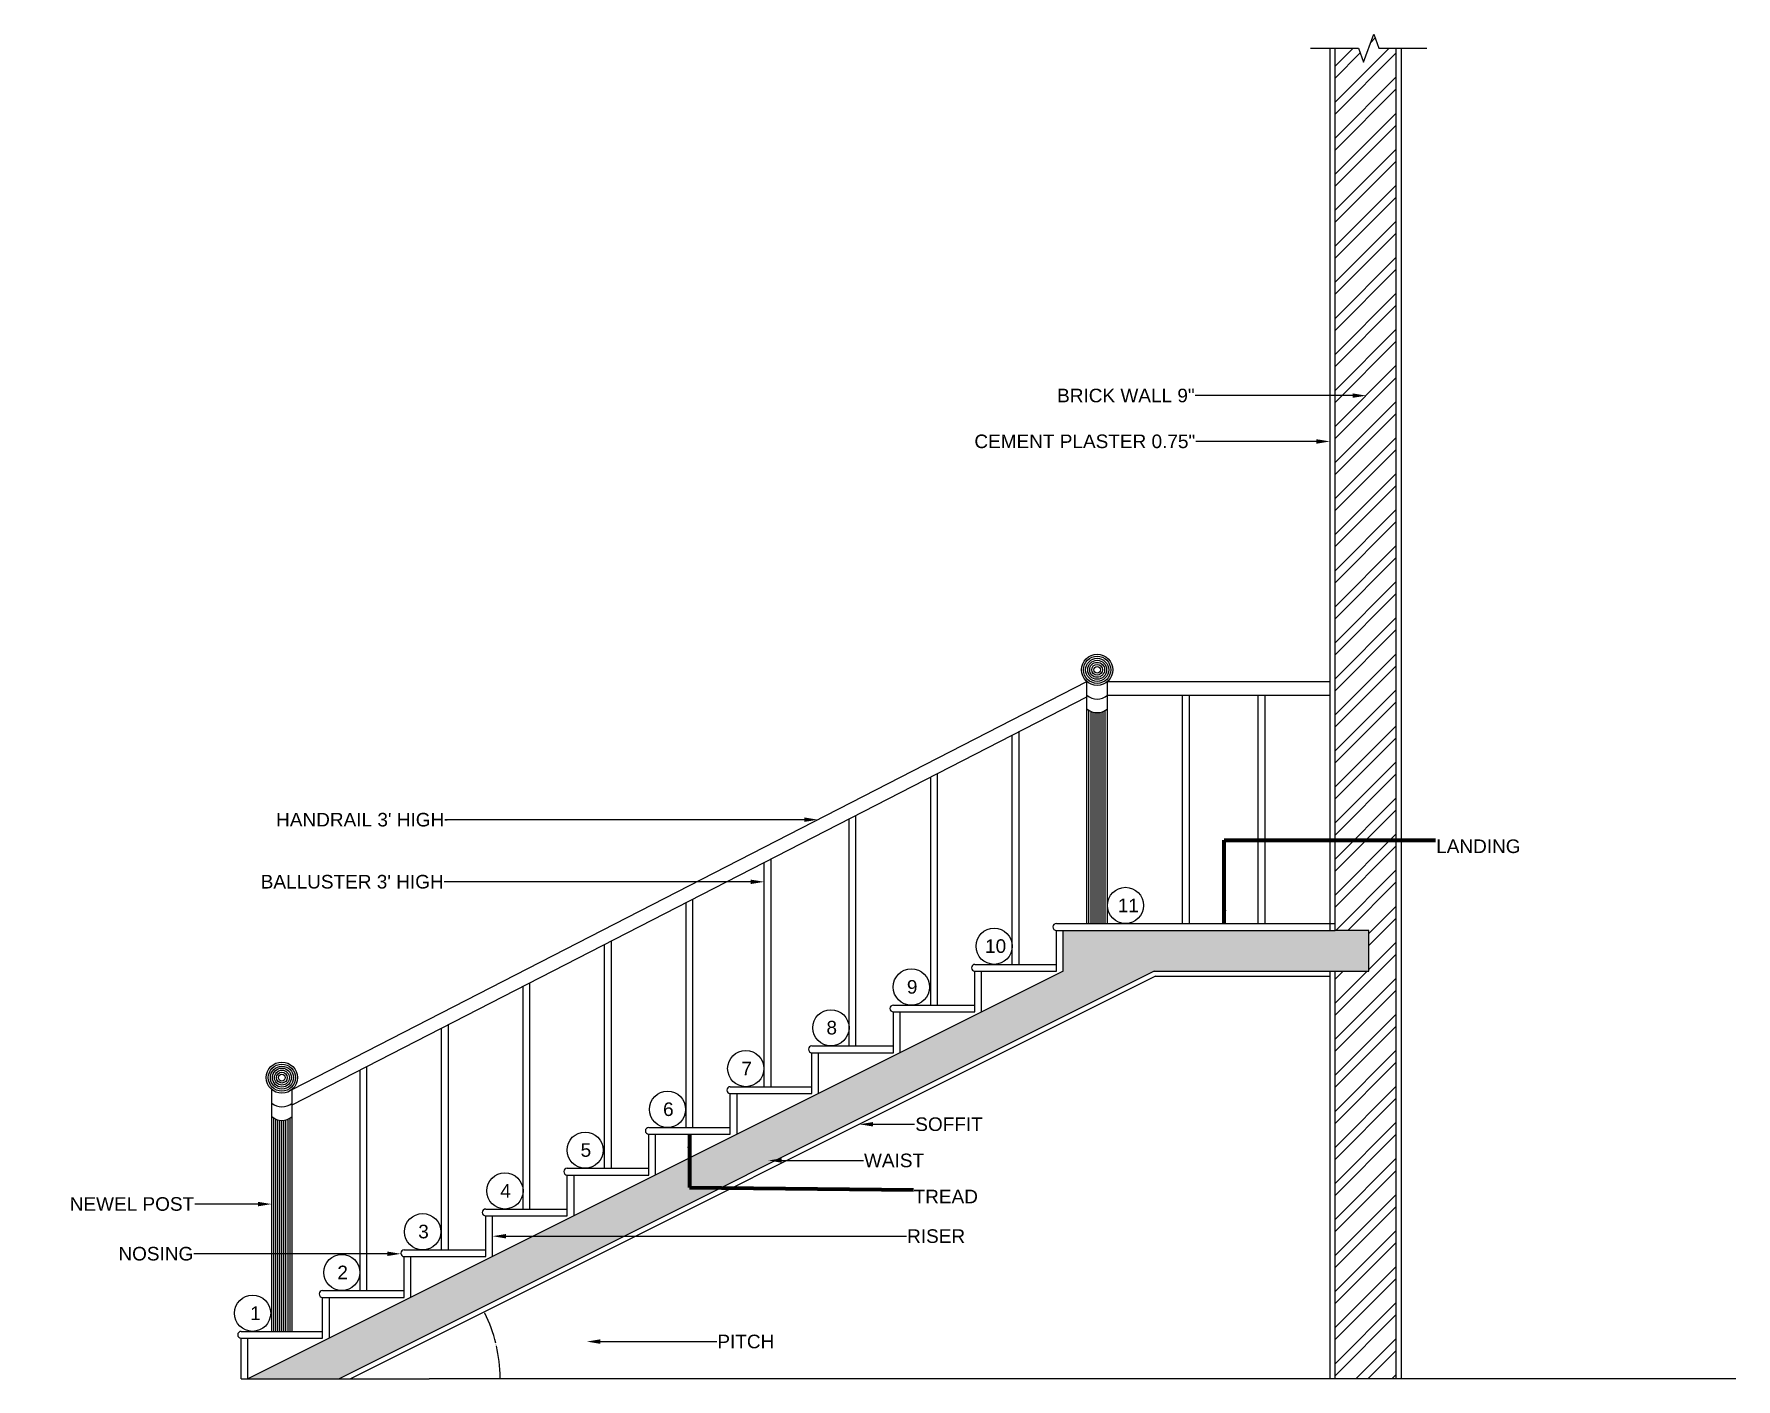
# Model space of a CAD drawing. Header units: inches. Extents: x -28 to 222, y 2 to 200.
import ezdxf
from ezdxf import colors
from ezdxf.entities.mleader import LeaderData, LeaderLine
from ezdxf.math import Vec2, Vec3

# ---------------------------------------------------------------- set-up
doc = ezdxf.new("R2010")
doc.units = ezdxf.units.IN
doc.header["$MEASUREMENT"] = 0
doc.styles.get("Standard").update_dxf_attribs({"font": 'arial.ttf'})
doc.dimstyles.get("Standard").update_dxf_attribs({"dimtxt": 0.18, "dimasz": 0.18, "dimexe": 0.18, "dimexo": 0.0625, "dimgap": 0.09, "dimtad": 0, "dimtih": 1, "dimtoh": 1, "dimdec": 1, "dimlfac": 3, "dimzin": 0, "dimdsep": 46, "dimlunit": 3, "dimtxsty": 'Standard', "dimcen": 0.09, "dimadec": 0, "dimazin": 0, "dimtfac": 1, "dimtdec": 1, "dimtofl": 0, "dimtmove": 0, "dimatfit": 3, "dimfxl": 1, "dimtolj": 1, "dimtzin": 0, "dimarcsym": 0})

# ---------------------------------------------------------------- blocks, each defined once
blk = doc.blocks.new('*D4')
at = {"color": 0, "lineweight": -2, "transparency": 16777216}
for start, end in [(13.7649, 26.097), (0.4681, 12.8011)]:
    blk.add_arc((18.36, 1.84), 22.03, start, end, dxfattribs=at)
at = {"color": 0, "transparency": 16777216}
for points in [[(38.12, 11.52), (38.18, 11.54), (38.07, 11.69)], [(40.43, 2.02), (40.37, 2.02), (40.4, 1.84)]]:
    blk.add_solid(points, dxfattribs=at)
at = {"layer": 'Defpoints', "color": 0, "transparency": 16777216}
for p in [(136.86, 61.09), (40.14, 5.23), (18.36, 1.84), (29.96, 1.84), (222.3, 1.84)]:
    blk.add_point(p, dxfattribs=at)
at = {"color": 0, "transparency": 16777216, "insert": (39.81, 6.9), "char_height": 0.18, "attachment_point": 5}
blk.add_mtext('\\A1;27°', dxfattribs=at)

msp = doc.modelspace()

# ---------------------------------------------------------------- hatches: boundary and pattern name
h = msp.add_hatch()
h.set_pattern_fill('ANSI32', color=256, scale=10)
h.set_pattern_definition([(45, (-80.8946, -27.9753), (-2.65165, 2.65165), []), (45, (-79.127, -27.9753), (-2.65165, 2.65165), [])])
h.paths.add_polyline_path([(172.297, 197.649), (169.739, 197.649), (168.989, 199.709), (167.489, 195.588), (166.739, 197.649), (163.297, 197.649), (163.297, 67.818), (168.271, 67.818), (168.271, 61.838), (163.297, 61.838), (163.297, 1.838), (172.297, 1.838)])
h = msp.add_hatch()
h.set_pattern_fill('AR-CONC', color=256)
h.set_pattern_definition([(50, (-80.8946, -27.975), (7.1726, -0.62752), [0.75, -8.25]), (355, (-80.895, -27.975), (-1.38751, 7.52192), [0.6, -6.6]), (100.4514, (-80.297, -28.0276), (5.78509, 6.8944), [0.6374, -7.01142]), (46.1842, (-80.895, -25.975), (10.6724, -1.6552), [1.125, -12.375]), (96.6356, (-80.005, -26.113), (9.3466, 9.7412), [0.9561, -10.51714]), (351.184, (-80.895, -25.975), (9.3466, 9.7412), [0.9, -9.9]), (21, (-79.8946, -26.475), (5.96907, -4.02619), [0.75, -8.25]), (326, (-79.895, -26.475), (2.43315, 7.2515), [0.6, -6.6]), (71.4514, (-79.397, -26.811), (8.40222, 3.22531), [0.6374, -7.01142]), (37.5, (-80.8946, -27.9753), (0.121599, 3.328939), [0, -6.52, 0, -6.7, 0, -6.625]), (7.5, (-80.8946, -27.9753), (2.630695, 3.944117), [0, -3.82, 0, -6.37, 0, -2.525]), (327.5, (-83.1246, -27.9753), (5.338224, -0.22555), [0, -2.5, 0, -7.8, 0, -10.35]), (317.5, (-84.1246, -27.9753), (5.83186, 1.00105), [0, -3.25, 0, -5.18, 0, -7.35])])
h.paths.add_polyline_path([(168.271, 67.818), (163.297, 67.818), (134.271, 67.838), (123.271, 67.838), (123.271, 61.838), (3.271, 1.838), (16.687, 1.838), (136.687, 61.838), (162.271, 61.838), (168.271, 61.838)])

# ---------------------------------------------------------------- linework, layer by layer
for p, q in [((162.547, 67.838), (162.547, 197.649)), ((163.297, 67.818), (163.297, 197.649)), ((172.297, 1.838), (172.297, 197.649)), ((173.047, 1.838), (173.047, 197.649)), ((9.771, 44.431), (126.771, 104.431)), ((126.771, 68.838), (126.771, 104.431)), ((129.771, 68.838), (129.771, 104.431)), ((129.771, 104.431), (162.547, 104.431)), ((9.771, 42.183), (126.771, 102.183)), ((127.071, 68.838), (127.071, 100.212)), ((129.471, 68.838), (129.471, 100.212)), ((129.771, 102.431), (162.547, 102.431)), ((140.848, 68.838), (140.848, 102.431)), ((141.848, 68.838), (141.848, 102.431)), ((151.988, 68.838), (151.988, 102.431)), ((152.988, 68.838), (152.988, 102.431)), ((127.371, 68.838), (127.371, 100.057)), ((127.671, 68.838), (127.671, 99.953)), ((127.971, 68.838), (127.971, 99.893)), ((128.271, 68.838), (128.271, 99.873)), ((128.571, 68.838), (128.571, 99.893)), ((128.871, 68.838), (128.871, 99.953)), ((129.171, 68.838), (129.171, 100.057)), ((115.771, 62.838), (115.771, 96.542)), ((116.771, 62.838), (116.771, 97.055)), ((103.771, 56.838), (103.771, 90.388)), ((104.771, 56.838), (104.771, 90.901)), ((91.771, 50.838), (91.771, 84.235)), ((92.771, 50.838), (92.771, 84.747)), ((79.271, 44.838), (79.271, 77.824)), ((80.271, 44.838), (80.271, 78.337)), ((67.771, 38.838), (67.771, 71.927)), ((68.771, 38.838), (68.771, 72.44)), ((122.271, 68.838), (134.271, 68.838)), ((122.271, 61.838), (122.271, 67.838)), ((122.271, 67.838), (134.271, 67.838)), ((123.271, 61.838), (123.271, 67.838)), ((134.271, 68.838), (163.297, 68.838)), ((134.271, 67.838), (163.297, 67.838)), ((140.848, 68.838), (141.848, 68.838)), ((151.988, 68.838), (152.988, 68.838)), ((168.271, 67.818), (163.297, 67.818)), ((168.271, 61.838), (168.271, 67.818)), ((55.771, 32.838), (55.771, 65.773)), ((56.771, 32.838), (56.771, 66.286)), ((110.271, 62.838), (122.271, 62.838)), ((115.771, 62.838), (116.771, 62.838)), ((115.771, 62.838), (116.771, 62.838)), ((123.271, 61.838), (3.271, 1.838)), ((136.687, 61.838), (16.687, 1.838)), ((136.864, 61.088), (18.364, 1.838)), ((44.771, 26.838), (44.771, 60.132)), ((110.271, 55.838), (110.271, 61.838)), ((110.271, 61.838), (122.271, 61.838)), ((111.271, 55.838), (111.271, 61.838)), ((136.687, 61.838), (162.271, 61.838)), ((136.864, 61.088), (162.271, 61.088)), ((162.271, 61.838), (168.271, 61.838)), ((162.271, 61.088), (162.547, 61.088)), ((162.547, 1.838), (162.547, 61.838)), ((163.297, 1.838), (163.297, 61.838)), ((43.771, 26.838), (43.771, 59.619)), ((98.271, 56.838), (110.271, 56.838)), ((98.271, 49.838), (98.271, 55.838)), ((98.271, 55.838), (110.271, 55.838)), ((99.271, 49.838), (99.271, 55.838)), ((103.771, 56.838), (104.771, 56.838)), ((103.771, 56.838), (104.771, 56.838)), ((31.771, 20.838), (31.771, 53.465)), ((32.771, 20.838), (32.771, 53.978)), ((86.271, 50.838), (98.271, 50.838)), ((91.771, 50.838), (92.771, 50.838)), ((91.771, 50.838), (92.771, 50.838)), ((20.771, 14.838), (20.771, 47.824)), ((86.271, 43.838), (86.271, 49.838)), ((86.271, 49.838), (98.271, 49.838)), ((87.271, 43.838), (87.271, 49.838)), ((19.771, 14.838), (19.771, 47.311)), ((6.771, 8.838), (6.771, 44.431)), ((9.771, 8.838), (9.771, 44.431)), ((74.271, 44.838), (86.271, 44.838)), ((74.271, 37.838), (74.271, 43.838)), ((74.271, 43.838), (86.271, 43.838)), ((75.271, 37.838), (75.271, 43.838)), ((79.271, 44.838), (80.271, 44.838)), ((79.771, 44.838), (80.771, 44.838)), ((7.071, 8.838), (7.071, 40.212)), ((9.471, 8.838), (9.471, 40.212)), ((7.371, 8.838), (7.371, 40.057)), ((7.671, 8.838), (7.671, 39.953)), ((7.971, 8.838), (7.971, 39.893)), ((8.271, 8.838), (8.271, 39.873)), ((8.571, 8.838), (8.571, 39.893)), ((8.871, 8.838), (8.871, 39.953)), ((9.171, 8.838), (9.171, 40.057)), ((62.271, 38.838), (74.271, 38.838)), ((62.271, 31.838), (62.271, 37.838)), ((62.271, 37.838), (74.271, 37.838)), ((63.271, 31.838), (63.271, 37.838)), ((67.771, 38.838), (68.771, 38.838)), ((50.271, 32.838), (62.271, 32.838)), ((55.771, 32.838), (56.771, 32.838)), ((50.271, 25.838), (50.271, 31.838)), ((50.271, 31.838), (62.271, 31.838)), ((51.271, 25.838), (51.271, 31.838)), ((38.271, 26.838), (50.271, 26.838)), ((38.271, 19.838), (38.271, 25.838)), ((38.271, 25.838), (50.271, 25.838)), ((39.271, 19.838), (39.271, 25.838)), ((43.771, 26.838), (44.771, 26.838)), ((26.271, 20.838), (38.271, 20.838)), ((31.771, 20.838), (32.771, 20.838)), ((26.271, 13.838), (26.271, 19.838)), ((26.271, 19.838), (38.271, 19.838)), ((27.271, 13.838), (27.271, 19.838)), ((14.271, 14.838), (26.271, 14.838)), ((14.271, 7.838), (14.271, 13.838)), ((14.271, 13.838), (26.271, 13.838)), ((15.271, 7.838), (15.271, 13.838)), ((19.771, 14.838), (20.771, 14.838)), ((2.271, 8.838), (14.271, 8.838)), ((2.271, 1.838), (2.271, 7.838)), ((2.271, 7.838), (14.271, 7.838)), ((3.271, 1.838), (3.271, 7.838)), ((2.271, 1.838), (29.965, 1.838)), ((222.299, 1.838), (29.965, 1.838))]:
    msp.add_line(p, q)
at = {"linetype": 'Continuous'}
msp.add_lwpolyline([(159.694, 197.649), (166.739, 197.649), (167.489, 195.588), (168.989, 199.709), (169.739, 197.649), (176.784, 197.649)], dxfattribs=at)
for centre, radius in [((128.271, 106.17), 2.296), ((128.271, 106.17), 1.996), ((128.271, 106.17), 1.696), ((128.271, 106.17), 1.396), ((128.271, 106.17), 1.096), ((128.271, 106.17), 0.796), ((128.271, 106.17), 0.496), ((132.446, 71.503), 2.665), ((113.105, 65.503), 2.665), ((100.922, 59.503), 2.665), ((89.086, 53.503), 2.665), ((76.549, 47.503), 2.665), ((8.271, 46.17), 2.296), ((8.271, 46.17), 1.996), ((8.271, 46.17), 1.696), ((8.271, 46.17), 1.396), ((8.271, 46.17), 1.096), ((8.271, 46.17), 0.796), ((8.271, 46.17), 0.496), ((65.038, 41.503), 2.665), ((52.905, 35.503), 2.665), ((41.103, 29.503), 2.665), ((28.993, 23.503), 2.665), ((17.096, 17.503), 2.665), ((3.958, 11.503), 2.665)]:
    msp.add_circle(centre, radius)
for centre, radius, start, end in [((128.271, 104.17), 2.296, 229.21445, 310.78555), ((128.271, 102.17), 2.296, 229.21445, 310.78555), ((122.271, 68.338), 0.5, 90, 270), ((110.271, 62.338), 0.5, 90, 270), ((98.271, 56.338), 0.5, 90, 270), ((86.271, 50.338), 0.5, 90, 270), ((74.271, 44.338), 0.5, 90, 270), ((8.271, 44.17), 2.296, 229.21445, 310.78555), ((8.271, 42.17), 2.296, 229.21445, 310.78555), ((62.271, 38.338), 0.5, 90, 270), ((50.271, 32.338), 0.5, 90, 270), ((38.271, 26.338), 0.5, 90, 270), ((26.271, 20.338), 0.5, 90, 270), ((14.271, 14.338), 0.5, 90, 270), ((2.271, 8.338), 0.5, 90, 270)]:
    msp.add_arc(centre, radius, start, end)

# ---------------------------------------------------------------- texts
at = {"char_height": 2, "attachment_point": 1}
for s, insert in [('LANDING', (178.173, 81.216)), ('TREAD', (101.254, 29.677))]:
    msp.add_mtext(s, dxfattribs=dict(at, insert=insert))
for s, insert in [('11', (131.301, 72.507)), ('10', (111.771, 66.524)), ('9', (100.265, 60.524)), ('8', (88.427, 54.524)), ('7', (75.902, 48.503)), ('6', (64.378, 42.524)), ('5', (52.242, 36.52)), ('4', (40.411, 30.503)), ('3', (28.338, 24.525)), ('2', (16.434, 18.507)), ('1', (3.59, 12.507))]:
    msp.add_mtext_dynamic_manual_height_columns(s, width=117.29033, gutter_width=192.783, heights=[0], dxfattribs=dict(at, insert=insert))

# ---------------------------------------------------------------- dimensions: what is measured, and where the dimension line sits
dim = msp.add_angular_dim_2l(base=(40.135, 5.229), line1=((222.299, 1.838), (29.965, 1.838)), line2=((136.864, 61.088), (18.364, 1.838)), dimstyle='Standard')
dim.commit()
dim.dimension.update_dxf_attribs({"geometry": '*D4', "text_midpoint": (39.808, 6.9)})

# ---------------------------------------------------------------- leaders
at = {"annotation_type": 0, "has_hookline": 1, "hookline_direction": 0}
for points, text_width in [([(146.959, 68.838), (146.959, 81.126), (178.083, 81.126)], 12.041), ([(68.271, 37.838), (68.271, 30.024), (101.254, 29.677)], 9.255)]:
    msp.add_leader(points, dimstyle='Standard', override={"dimasz": 2, "dimgap": 0.09, "dimtad": 0, "dimlwd": 65533}, dxfattribs=dict(at, text_width=text_width))
ml = msp.add_multileader_mtext('Standard')
ml.set_content('BRICK WALL 9"', color=256)
ml.set_leader_properties()
ml.build(insert=Vec2(0, 0))
ml.multileader.update_dxf_attribs({"dogleg_length": 0.36, "arrow_head_size": 2})
ctx = ml.context
ctx.base_point, ctx.char_height, ctx.arrow_head_size, ctx.landing_gap_size, ctx.plane_origin = Vec3(122.622, 146.512), 2, 2, 0.09, Vec3(167.87, 146.512)
ctx.text_align_type = 2
notes = []
notes.append((ctx, [(0, (1, 1, 0), (143.072, 146.512), (-1, 0), 0.36, [(0, [(167.87, 146.512)], 0, [])])]))
ctx.mtext.insert, ctx.mtext.alignment, ctx.mtext.flow_direction = Vec3(142.622, 147.529), 3, 5
ml = msp.add_multileader_mtext('Standard')
ml.set_content('CEMENT PLASTER 0.75"', color=256)
ml.set_leader_properties()
ml.build(insert=Vec2(0, 0))
ml.multileader.update_dxf_attribs({"dogleg_length": 0.36, "arrow_head_size": 2})
ctx = ml.context
ctx.base_point, ctx.char_height, ctx.arrow_head_size, ctx.landing_gap_size, ctx.plane_origin = Vec3(110.375, 139.77), 2, 2, 0.09, Vec3(162.547, 139.77)
ctx.text_align_type = 2
notes.append((ctx, [(0, (1, 1, 0), (143.157, 139.77), (-1, 0), 0.36, [(0, [(162.547, 139.77)], 0, [])])]))
ctx.mtext.insert, ctx.mtext.alignment, ctx.mtext.flow_direction = Vec3(142.707, 140.787), 3, 5
ml = msp.add_multileader_mtext('Standard')
ml.set_content("HANDRAIL 3' HIGH\\P  ", color=256)
ml.set_leader_properties()
ml.build(insert=Vec2(0, 0))
ml.multileader.update_dxf_attribs({"dogleg_length": 0.36, "arrow_head_size": 2})
ctx = ml.context
ctx.base_point, ctx.char_height, ctx.arrow_head_size, ctx.landing_gap_size, ctx.plane_origin = Vec3(7.774, 84.122), 2, 2, 0.09, Vec3(87.168, 84.122)
ctx.text_align_type = 2
notes.append((ctx, [(0, (1, 1, 0), (32.619, 84.122), (-1, 0), 0.36, [(4, [(87.168, 84.122), (32.259, 84.122), (32.619, 84.122), (32.619, 84.122), (32.259, 84.122)], 0, [])])]))
ctx.mtext.insert, ctx.mtext.width, ctx.mtext.alignment, ctx.mtext.flow_direction = Vec3(32.169, 85.122), 60.37964, 3, 5
ml = msp.add_multileader_mtext('Standard')
ml.set_content("BALLUSTER 3' HIGH ", color=256)
ml.set_leader_properties()
ml.build(insert=Vec2(0, 0))
ml.multileader.update_dxf_attribs({"dogleg_length": 0.36, "arrow_head_size": 2})
ctx = ml.context
ctx.base_point, ctx.char_height, ctx.arrow_head_size, ctx.landing_gap_size, ctx.plane_origin = Vec3(5.495, 74.978), 2, 2, 0.09, Vec3(79.271, 74.978)
ctx.text_align_type = 2
notes.append((ctx, [(0, (1, 1, 0), (32.534, 74.978), (-1, 0), 0.36, [(0, [(79.271, 74.978)], 0, [])])]))
ctx.mtext.insert, ctx.mtext.alignment, ctx.mtext.flow_direction = Vec3(32.084, 75.996), 3, 5
ml = msp.add_multileader_mtext('Standard')
ml.set_content('SOFFIT', color=256)
ml.set_leader_properties()
ml.build(insert=Vec2(0, 0))
ml.multileader.update_dxf_attribs({"dogleg_length": 0.36, "arrow_head_size": 2})
ctx = ml.context
ctx.base_point, ctx.char_height, ctx.arrow_head_size, ctx.landing_gap_size, ctx.plane_origin = Vec3(101.41, 39.304), 2, 2, 0.09, Vec3(93.297, 39.304)
notes.append((ctx, [(0, (1, 1, 0), (101.05, 39.304), (1, 0), 0.36, [(0, [(93.297, 39.304)], 0, [])])]))
ctx.mtext.insert, ctx.mtext.flow_direction = Vec3(101.5, 40.321), 5
ml = msp.add_multileader_mtext('Standard')
ml.set_content('WAIST', color=256)
ml.set_leader_properties()
ml.build(insert=Vec2(0, 0))
ml.multileader.update_dxf_attribs({"dogleg_length": 0.36, "arrow_head_size": 2})
ctx = ml.context
ctx.base_point, ctx.char_height, ctx.arrow_head_size, ctx.landing_gap_size, ctx.plane_origin = Vec3(93.862, 33.977), 2, 2, 0.09, Vec3(79.852, 33.977)
notes.append((ctx, [(0, (1, 1, 0), (93.502, 33.977), (1, 0), 0.36, [(0, [(79.852, 33.977)], 0, [])])]))
ctx.mtext.insert, ctx.mtext.flow_direction = Vec3(93.952, 34.994), 5
ml = msp.add_multileader_mtext('Standard')
ml.set_content('NEWEL POST', color=256)
ml.set_leader_properties()
ml.build(insert=Vec2(0, 0))
ml.multileader.update_dxf_attribs({"dogleg_length": 0.36, "arrow_head_size": 2})
ctx = ml.context
ctx.base_point, ctx.char_height, ctx.arrow_head_size, ctx.landing_gap_size, ctx.plane_origin = Vec3(-22.782, 27.565), 2, 2, 0.09, Vec3(6.771, 27.565)
ctx.text_align_type = 2
notes.append((ctx, [(0, (1, 1, 0), (-4.192, 27.565), (-1, 0), 0.36, [(0, [(6.771, 27.565)], 0, [])])]))
ctx.mtext.insert, ctx.mtext.alignment, ctx.mtext.flow_direction = Vec3(-4.642, 28.582), 3, 5
ml = msp.add_multileader_mtext('Standard')
ml.set_content('RISER', color=256)
ml.set_leader_properties()
ml.build(insert=Vec2(0, 0))
ml.multileader.update_dxf_attribs({"dogleg_length": 0.36, "arrow_head_size": 2})
ctx = ml.context
ctx.base_point, ctx.char_height, ctx.arrow_head_size, ctx.landing_gap_size, ctx.plane_origin = Vec3(100.207, 22.838), 2, 2, 0.09, Vec3(39.271, 22.838)
notes.append((ctx, [(0, (1, 1, 0), (99.847, 22.838), (1, 0), 0.36, [(0, [(39.271, 22.838)], 0, [])])]))
ctx.mtext.insert, ctx.mtext.flow_direction = Vec3(100.297, 23.855), 5
ml = msp.add_multileader_mtext('Standard')
ml.set_content('NOSING', color=256)
ml.set_leader_properties()
ml.build(insert=Vec2(0, 0))
ml.multileader.update_dxf_attribs({"dogleg_length": 0.36, "arrow_head_size": 2})
ctx = ml.context
ctx.base_point, ctx.char_height, ctx.arrow_head_size, ctx.landing_gap_size, ctx.plane_origin = Vec3(-15.497, 20.25), 2, 2, 0.09, Vec3(25.779, 20.25)
ctx.text_align_type = 2
notes.append((ctx, [(0, (1, 1, 0), (-4.323, 20.25), (-1, 0), 0.36, [(0, [(25.779, 20.25)], 0, [])])]))
ctx.mtext.insert, ctx.mtext.alignment, ctx.mtext.flow_direction = Vec3(-4.773, 21.267), 3, 5
ml = msp.add_multileader_mtext('Standard')
ml.set_content('PITCH', color=256)
ml.set_leader_properties()
ml.build(insert=Vec2(0, 0))
ml.multileader.update_dxf_attribs({"dogleg_length": 0.36, "arrow_head_size": 2})
ctx = ml.context
ctx.base_point, ctx.char_height, ctx.arrow_head_size, ctx.landing_gap_size, ctx.plane_origin = Vec3(72.28, 7.333), 2, 2, 0.09, Vec3(53.141, 7.333)
notes.append((ctx, [(0, (1, 1, 0), (71.92, 7.333), (1, 0), 0.36, [(0, [(53.141, 7.333)], 0, [])])]))
ctx.mtext.insert, ctx.mtext.flow_direction = Vec3(72.37, 8.35), 5
for ctx, leaders in notes:
    for number, flags, end, landing, length, lines in leaders:
        leader = LeaderData()
        leader.index, (leader.has_last_leader_line, leader.has_dogleg_vector, leader.attachment_direction) = number, flags
        leader.last_leader_point, leader.dogleg_vector, leader.dogleg_length = Vec3(end), Vec3(landing), length
        for number, points, colour, breaks in lines:
            line = LeaderLine()
            line.index, line.vertices, line.color, line.breaks = number, Vec3.list(points), colors.encode_raw_color(colour), breaks
            leader.lines.append(line)
        ctx.leaders.append(leader)

doc.saveas('drawing.dxf')
